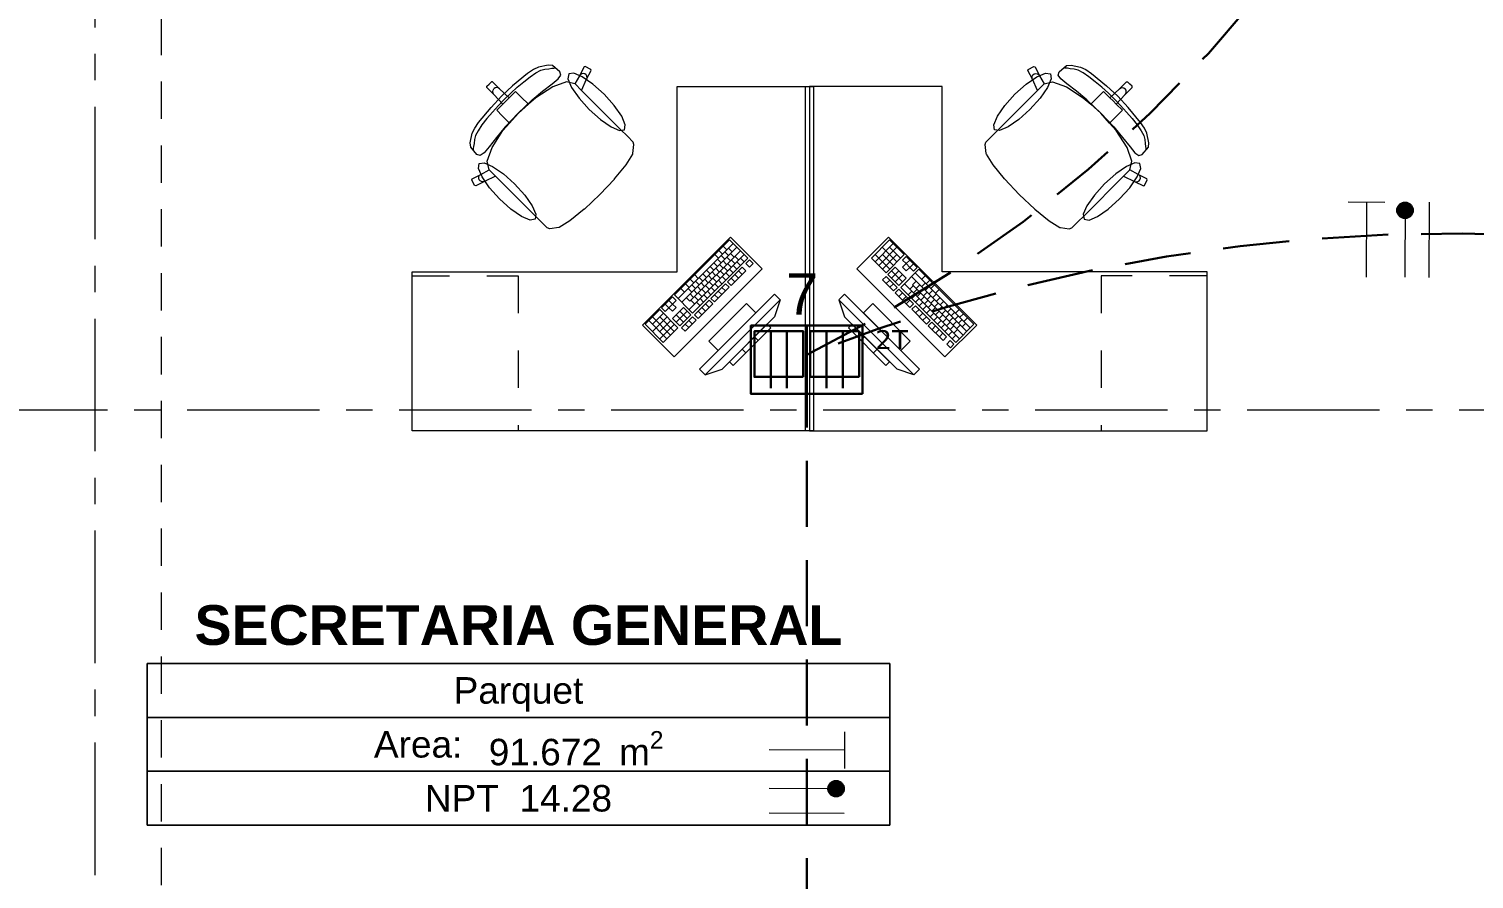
# Model space of a CAD drawing. Header units: inches. Extents: x -19 to 5698, y -728 to 92.
# Drawn here: x 321.57 to 327.02, y 32.63 to 35.84 of the extents above; entities that cross this region are included whole.
import ezdxf

# ---------------------------------------------------------------- set-up
doc = ezdxf.new("R2010")
doc.units = ezdxf.units.IN
doc.header["$MEASUREMENT"] = 0
for name, pattern in [('HIDDEN', [0.375, 0.25, -0.125]), ('Hidden Line', [0.195611, 0.141111, -0.0545]), ('Punto & Raya', [0.65, 0.5, -0.075, 0, -0.075]), ('Rayas', [0.282222, 0.141111, -0.141111]), ('RAYITAS', [0.375, 0.25, -0.125])]:
    doc.linetypes.add(name, pattern=pattern)
doc.layers.get('0').update_dxf_attribs({"color": 61})
for name, color, linetype, lineweight in [('00 conduct tomacorr', 120, 'HIDDEN', 30), ('00 IE LUZ EMERGENCIA', 253, 'Continuous', 0), ('T-TECHO-E', 150, 'Continuous', 20), ('TOMACORRIENTE', 22, 'RAYITAS', 9)]:
    doc.layers.add(name, color=color, linetype=linetype, lineweight=lineweight)
for name, color, linetype in [('02 _ ARQ _ ALB _ Ejes Generales', 251, 'Continuous'), ('02 _ ARQ _ ZON _ Espacio.3D', 7, 'Continuous'), ('08 _ STR _ EXT _ 09 Vigas', 251, 'Continuous'), ('Interior - Mobiliario', 7, 'Continuous'), ('Marcador - Secciones', 7, 'Continuous')]:
    doc.layers.add(name, color=color, linetype=linetype)
doc.styles.add('Annotative', font='arial.ttf')
doc.styles.add('Estilo_Generado_1', font='swisseb.ttf')
doc.styles.add('Estilo_Generado_7', font='swisse.ttf')

# ---------------------------------------------------------------- blocks, each defined once
blk = doc.blocks.new('CAJA POP UP 6 MODULOS')
at = {"layer": '00 conduct tomacorr', "linetype": 'Continuous'}
for p, q in [((-0.095, -0.165), (-0.095, -0.0151)), ((-0.052, -0.165), (-0.052, -0.0151)), ((0.052, -0.165), (0.052, -0.0151)), ((0.095, -0.165), (0.095, -0.0151)), ((0, -0.165), (0, -0.18))]:
    blk.add_line(p, q, dxfattribs=at)
for points in [[(-0.147, 0), (0.147, 0), (0.147, -0.18), (-0.147, -0.18)], [(0, 0), (0.147, 0), (0.147, -0.18), (0, -0.18)]]:
    blk.add_lwpolyline(points, close=True, dxfattribs=at)
for points in [[(-0.138, -0.045), (-0.009, -0.045), (-0.009, -0.165), (-0.138, -0.165), (-0.138, -0.045)], [(0.009, -0.045), (0.138, -0.045), (0.138, -0.165), (0.009, -0.165), (0.009, -0.045)]]:
    blk.add_lwpolyline(points, dxfattribs=at)
at = {"color": 1, "insert": (-0.1807, -0.168), "char_height": 0.05, "attachment_point": 1, "rotation": 180}
blk.add_mtext_dynamic_manual_height_columns('{\\fVerdana|b0|i0|c0|p34;2T}', width=0.000481, gutter_width=0.1561, heights=[0], dxfattribs=at)
blk = doc.blocks.new('a')
at = {"layer": 'TOMACORRIENTE', "ltscale": 0.05}
h = blk.add_hatch(color=4, dxfattribs=at)
edge = h.paths.add_edge_path()
edge.add_arc((0, 0.0752), 0.0211, 0, 360)
at = {"layer": 'TOMACORRIENTE', "color": 4}
for p, q in [((-0.1455, 0.0963), (-0.0515, 0.0963)), ((-0.0985, 0.0963), (-0.0985, -0.0966)), ((0, 0.0963), (0, -0.0963)), ((0.0623, -0.0963), (0.0623, 0.0963))]:
    blk.add_line(p, q, dxfattribs=at)
blk.add_circle((0, 0.0752), 0.0211, dxfattribs=at)
blk = doc.blocks.new('CABLE 3FACE')
at = {"layer": 'T-TECHO-E', "rotation": 59.94170052614085}
blk.add_blockref('a', (0, 0), dxfattribs=at)

msp = doc.modelspace()

# ---------------------------------------------------------------- linework, layer by layer
at = {"layer": '00 conduct tomacorr'}
msp.add_line((324.5053, 31.3392, -0.0007), (324.5053, 34.6137, -0.0008), dxfattribs=at)
for centre, radius, start, end in [((322.2421, 39.2058, -0.0007), 5.1195, 296.2361, 352.9564), ((326.9467, 28.3462, -0.0007), 6.7262, 72.93897, 111.28255)]:
    msp.add_arc(centre, radius, start, end, dxfattribs=at)
at = {"layer": '02 _ ARQ _ ALB _ Ejes Generales', "color": 251, "linetype": 'Punto & Raya', "lineweight": 13, "true_color": 0x636466}
msp.add_line((321.82, 3.05), (321.82, 44.9), dxfattribs=at)
at = {"layer": '02 _ ARQ _ ZON _ Espacio.3D', "color": 251, "linetype": 'Continuous', "lineweight": 13}
for p, q in [((324.819, 33.4487), (322.0158, 33.4487)), ((322.0158, 33.4487), (322.0158, 32.838)), ((322.0158, 33.4487), (324.819, 33.4487)), ((322.0158, 33.2452), (322.0158, 33.4487)), ((324.819, 32.838), (324.819, 33.4487)), ((324.819, 33.4487), (324.819, 33.2452)), ((324.819, 33.2452), (322.0158, 33.2452)), ((322.0158, 33.2452), (324.819, 33.2452)), ((322.0158, 33.0416), (322.0158, 33.2452)), ((324.819, 33.2452), (324.819, 33.0416)), ((324.819, 33.0416), (322.0158, 33.0416)), ((322.0158, 33.0416), (324.819, 33.0416)), ((322.0158, 32.838), (322.0158, 33.0416)), ((324.819, 33.0416), (324.819, 32.838)), ((322.0158, 32.838), (324.819, 32.838)), ((324.819, 32.838), (322.0158, 32.838))]:
    msp.add_line(p, q, dxfattribs=at)
at = {"layer": '08 _ STR _ EXT _ 09 Vigas', "color": 251, "linetype": 'Hidden Line', "lineweight": 13, "true_color": 0x636466}
msp.add_line((322.07, 30.2), (322.07, 39.4), dxfattribs=at)
at = {"layer": 'Interior - Mobiliario', "color": 175, "linetype": 'Continuous', "lineweight": 13}
for p, q in [((323.452, 35.6761), (323.3953, 35.6292)), ((323.4737, 35.691), (323.452, 35.6761)), ((323.4615, 35.6635), (323.4833, 35.6783)), ((323.4929, 35.6999), (323.4737, 35.691)), ((323.4833, 35.6783), (323.5021, 35.6883)), ((323.529, 35.7077), (323.4929, 35.6999)), ((323.5021, 35.6883), (323.5169, 35.6922)), ((323.5169, 35.6922), (323.5323, 35.6933)), ((323.5458, 35.7058), (323.529, 35.7077)), ((323.5323, 35.6933), (323.543, 35.6954)), ((323.543, 35.6954), (323.5511, 35.6962)), ((323.5737, 35.6826), (323.5458, 35.7058)), ((323.5511, 35.6962), (323.5556, 35.697)), ((323.5671, 35.6554), (323.5771, 35.6697)), ((323.5771, 35.6697), (323.5737, 35.6826)), ((323.6481, 35.6675), (323.6307, 35.6365)), ((323.665, 35.7006), (323.6481, 35.6675)), ((323.6517, 35.6721), (323.6481, 35.6675)), ((323.6568, 35.675), (323.6517, 35.6721)), ((323.6627, 35.6758), (323.6568, 35.675)), ((323.6683, 35.6742), (323.6627, 35.6758)), ((323.6691, 35.702), (323.665, 35.7006)), ((323.6729, 35.6706), (323.6683, 35.6742)), ((323.6905, 35.6911), (323.6691, 35.702)), ((323.6757, 35.6655), (323.6729, 35.6706)), ((323.6748, 35.654), (323.6917, 35.6871)), ((323.6917, 35.6871), (323.6905, 35.6911)), ((325.34, 35.6871), (325.3413, 35.6911)), ((325.357, 35.654), (325.34, 35.6871)), ((325.3413, 35.6911), (325.3627, 35.702)), ((325.356, 35.6655), (325.3589, 35.6706)), ((325.3589, 35.6706), (325.3635, 35.6742)), ((325.3627, 35.702), (325.3667, 35.7006)), ((325.3635, 35.6742), (325.3691, 35.6758)), ((325.3667, 35.7006), (325.3837, 35.6675)), ((325.3691, 35.6758), (325.3749, 35.675)), ((325.3749, 35.675), (325.3801, 35.6721)), ((325.3801, 35.6721), (325.3837, 35.6675)), ((325.3837, 35.6675), (325.401, 35.6365)), ((325.4547, 35.6697), (325.4581, 35.6826)), ((325.4647, 35.6554), (325.4547, 35.6697)), ((325.4581, 35.6826), (325.4859, 35.7058)), ((325.4807, 35.6962), (325.4762, 35.697)), ((325.4887, 35.6954), (325.4807, 35.6962)), ((325.4859, 35.7058), (325.5027, 35.7077)), ((325.4995, 35.6933), (325.4887, 35.6954)), ((325.5149, 35.6922), (325.4995, 35.6933)), ((325.5027, 35.7077), (325.5389, 35.6999)), ((325.5296, 35.6883), (325.5149, 35.6922)), ((325.5485, 35.6783), (325.5296, 35.6883)), ((325.5389, 35.6999), (325.5581, 35.691)), ((325.5703, 35.6635), (325.5485, 35.6783)), ((325.5581, 35.691), (325.5798, 35.6761)), ((325.5798, 35.6761), (325.6365, 35.6292)), ((323.2987, 35.6274), (323.3073, 35.6359)), ((323.2987, 35.6231), (323.2987, 35.6274)), ((323.3248, 35.597), (323.2987, 35.6231)), ((323.3158, 35.6444), (323.3073, 35.6359)), ((323.3201, 35.6445), (323.3158, 35.6444)), ((323.3462, 35.6184), (323.3201, 35.6445)), ((323.3205, 35.6076), (323.3216, 35.6134)), ((323.3216, 35.6134), (323.3249, 35.6183)), ((323.3298, 35.6216), (323.3249, 35.6183)), ((323.3356, 35.6227), (323.3298, 35.6216)), ((323.3413, 35.6216), (323.3356, 35.6227)), ((323.3462, 35.6184), (323.3413, 35.6216)), ((323.3827, 35.5844), (323.3462, 35.6184)), ((323.3953, 35.6292), (323.3531, 35.5901)), ((323.3883, 35.6012), (323.4129, 35.6237)), ((323.4129, 35.6237), (323.4377, 35.6449)), ((323.4377, 35.6449), (323.4615, 35.6635)), ((323.5468, 35.6256), (323.483, 35.5843)), ((323.5086, 35.6088), (323.5448, 35.6368)), ((323.5448, 35.6368), (323.5671, 35.6554)), ((323.5988, 35.644), (323.5468, 35.6256)), ((323.6307, 35.6365), (323.5988, 35.644)), ((323.631, 35.6365), (323.6307, 35.6365)), ((323.631, 35.6365), (323.6552, 35.6122)), ((323.6552, 35.6122), (323.6748, 35.654)), ((323.803, 35.4644), (323.6552, 35.6122)), ((323.6748, 35.654), (323.6764, 35.6597)), ((323.6764, 35.6597), (323.6757, 35.6655)), ((325.2287, 35.4644), (325.3766, 35.6122)), ((325.3554, 35.6597), (325.356, 35.6655)), ((325.357, 35.654), (325.3554, 35.6597)), ((325.3766, 35.6122), (325.357, 35.654)), ((325.4008, 35.6365), (325.3766, 35.6122)), ((325.4008, 35.6365), (325.401, 35.6365)), ((325.401, 35.6365), (325.433, 35.644)), ((325.433, 35.644), (325.4849, 35.6256)), ((325.487, 35.6368), (325.4647, 35.6554)), ((325.4849, 35.6256), (325.5488, 35.5843)), ((325.5231, 35.6088), (325.487, 35.6368)), ((325.5941, 35.6449), (325.5703, 35.6635)), ((325.6188, 35.6237), (325.5941, 35.6449)), ((325.6435, 35.6012), (325.6188, 35.6237)), ((325.6365, 35.6292), (325.6787, 35.5901)), ((325.6491, 35.5844), (325.6856, 35.6184)), ((325.6856, 35.6184), (325.7117, 35.6445)), ((325.6856, 35.6184), (325.6905, 35.6216)), ((325.6905, 35.6216), (325.6962, 35.6227)), ((325.6962, 35.6227), (325.702, 35.6216)), ((325.702, 35.6216), (325.7069, 35.6183)), ((325.7069, 35.597), (325.733, 35.6231)), ((325.7101, 35.6134), (325.7069, 35.6183)), ((325.7113, 35.6076), (325.7101, 35.6134)), ((325.7117, 35.6445), (325.7159, 35.6444)), ((325.7159, 35.6444), (325.7245, 35.6359)), ((325.733, 35.6274), (325.7245, 35.6359)), ((325.733, 35.6231), (325.733, 35.6274)), ((323.314, 35.5479), (323.3531, 35.5901)), ((323.3216, 35.6019), (323.3205, 35.6076)), ((323.3248, 35.597), (323.3216, 35.6019)), ((323.3588, 35.5605), (323.3248, 35.597)), ((323.3352, 35.5369), (323.3588, 35.5605)), ((323.3648, 35.5784), (323.342, 35.5549)), ((323.3588, 35.5605), (323.3707, 35.5724)), ((323.3648, 35.5784), (323.3883, 35.6012)), ((323.3827, 35.5844), (323.3707, 35.5724)), ((323.4063, 35.608), (323.3827, 35.5844)), ((323.4275, 35.5869), (323.4063, 35.608)), ((323.4165, 35.5266), (323.4693, 35.5761)), ((323.4549, 35.5595), (323.417, 35.5262)), ((323.4549, 35.5595), (323.4275, 35.5869)), ((323.483, 35.5843), (323.4549, 35.5595)), ((323.4693, 35.5761), (323.5086, 35.6088)), ((325.5625, 35.5761), (325.5231, 35.6088)), ((325.5488, 35.5843), (325.5769, 35.5595)), ((325.6152, 35.5266), (325.5625, 35.5761)), ((325.5769, 35.5595), (325.6043, 35.5869)), ((325.5769, 35.5595), (325.6148, 35.5262)), ((325.6043, 35.5869), (325.6254, 35.608)), ((325.6254, 35.608), (325.6491, 35.5844)), ((325.6669, 35.5784), (325.6435, 35.6012)), ((325.6491, 35.5844), (325.661, 35.5724)), ((325.673, 35.5605), (325.661, 35.5724)), ((325.6669, 35.5784), (325.6898, 35.5549)), ((325.673, 35.5605), (325.7069, 35.597)), ((325.6966, 35.5369), (325.673, 35.5605)), ((325.7178, 35.5479), (325.6787, 35.5901)), ((325.7069, 35.597), (325.7102, 35.6019)), ((325.7102, 35.6019), (325.7113, 35.6076)), ((323.2671, 35.4912), (323.314, 35.5479)), ((323.2983, 35.5055), (323.2797, 35.4817)), ((323.3195, 35.5303), (323.2983, 35.5055)), ((323.342, 35.5549), (323.3195, 35.5303)), ((323.3563, 35.5157), (323.3352, 35.5369)), ((323.3837, 35.4883), (323.3563, 35.5157)), ((323.4165, 35.5266), (323.3671, 35.4739)), ((323.3837, 35.4883), (323.417, 35.5262)), ((325.6481, 35.4883), (325.6148, 35.5262)), ((325.6152, 35.5266), (325.6647, 35.4739)), ((325.6481, 35.4883), (325.6754, 35.5157)), ((325.6754, 35.5157), (325.6966, 35.5369)), ((325.6898, 35.5549), (325.7123, 35.5303)), ((325.7123, 35.5303), (325.7335, 35.5055)), ((325.7646, 35.4912), (325.7178, 35.5479)), ((325.7335, 35.5055), (325.7521, 35.4817)), ((323.2355, 35.4141), (323.2433, 35.4503)), ((323.2433, 35.4503), (323.2522, 35.4695)), ((323.2522, 35.4695), (323.2671, 35.4912)), ((323.2649, 35.4599), (323.2549, 35.4411)), ((323.2797, 35.4817), (323.2649, 35.4599)), ((323.3176, 35.3964), (323.3589, 35.4602)), ((323.3671, 35.4739), (323.3343, 35.4346)), ((323.3589, 35.4602), (323.3837, 35.4883)), ((323.8286, 35.4389), (323.803, 35.4644)), ((325.2032, 35.4389), (325.2287, 35.4644)), ((325.6729, 35.4602), (325.6481, 35.4883)), ((325.6647, 35.4739), (325.6974, 35.4346)), ((325.7142, 35.3964), (325.6729, 35.4602)), ((325.7521, 35.4817), (325.7669, 35.4599)), ((325.7795, 35.4695), (325.7646, 35.4912)), ((325.7669, 35.4599), (325.7769, 35.4411)), ((325.7885, 35.4503), (325.7795, 35.4695)), ((325.7963, 35.4141), (325.7885, 35.4503)), ((323.2374, 35.3974), (323.2355, 35.4141)), ((323.2606, 35.3695), (323.2374, 35.3974)), ((323.2478, 35.4001), (323.247, 35.3921)), ((323.2498, 35.4109), (323.2478, 35.4001)), ((323.251, 35.4263), (323.2498, 35.4109)), ((323.2549, 35.4411), (323.251, 35.4263)), ((323.3064, 35.3984), (323.2878, 35.3761)), ((323.2992, 35.3444), (323.3176, 35.3964)), ((323.3343, 35.4346), (323.3064, 35.3984)), ((323.8505, 35.4169), (323.8286, 35.4389)), ((323.8494, 35.3737), (323.8534, 35.4076)), ((323.8534, 35.4076), (323.8505, 35.4169)), ((325.1784, 35.4076), (325.1813, 35.4169)), ((325.1824, 35.3737), (325.1784, 35.4076)), ((325.1813, 35.4169), (325.2032, 35.4389)), ((325.6974, 35.4346), (325.7253, 35.3984)), ((325.7325, 35.3444), (325.7142, 35.3964)), ((325.7253, 35.3984), (325.7439, 35.3761)), ((325.7712, 35.3695), (325.7944, 35.3974)), ((325.7769, 35.4411), (325.7808, 35.4263)), ((325.7808, 35.4263), (325.7819, 35.4109)), ((325.7819, 35.4109), (325.784, 35.4001)), ((325.784, 35.4001), (325.7847, 35.3921)), ((325.7944, 35.3974), (325.7963, 35.4141)), ((323.247, 35.3921), (323.2462, 35.3876)), ((323.2735, 35.3661), (323.2606, 35.3695)), ((323.2878, 35.3761), (323.2735, 35.3661)), ((323.3067, 35.3125), (323.2992, 35.3444)), ((323.8236, 35.3315), (323.8485, 35.3716)), ((323.8485, 35.3716), (323.8494, 35.3737)), ((325.1833, 35.3716), (325.1824, 35.3737)), ((325.2082, 35.3315), (325.1833, 35.3716)), ((325.7251, 35.3125), (325.7325, 35.3444)), ((325.7439, 35.3761), (325.7583, 35.3661)), ((325.7583, 35.3661), (325.7712, 35.3695)), ((325.7847, 35.3921), (325.7855, 35.3876)), ((323.2426, 35.2782), (323.2757, 35.2951)), ((323.2674, 35.2805), (323.2682, 35.2864)), ((323.2682, 35.2864), (323.271, 35.2915)), ((323.271, 35.2915), (323.2757, 35.2951)), ((323.2757, 35.2951), (323.3067, 35.3125)), ((323.3309, 35.288), (323.2892, 35.2684)), ((323.3067, 35.3122), (323.3067, 35.3125)), ((323.3067, 35.3122), (323.3309, 35.288)), ((323.4788, 35.1401), (323.3309, 35.288)), ((323.78, 35.2779), (323.8236, 35.3315)), ((325.2518, 35.2779), (325.2082, 35.3315)), ((325.553, 35.1401), (325.7008, 35.288)), ((325.725, 35.3122), (325.7008, 35.288)), ((325.7008, 35.288), (325.7426, 35.2684)), ((325.725, 35.3122), (325.7251, 35.3125)), ((325.7561, 35.2951), (325.7251, 35.3125)), ((325.7607, 35.2915), (325.7561, 35.2951)), ((325.7892, 35.2782), (325.7561, 35.2951)), ((325.7636, 35.2864), (325.7607, 35.2915)), ((325.7643, 35.2805), (325.7636, 35.2864)), ((323.2412, 35.2741), (323.2426, 35.2782)), ((323.252, 35.2527), (323.2412, 35.2741)), ((323.2561, 35.2514), (323.252, 35.2527)), ((323.2892, 35.2684), (323.2561, 35.2514)), ((323.269, 35.2749), (323.2674, 35.2805)), ((323.2726, 35.2703), (323.269, 35.2749)), ((323.2777, 35.2675), (323.2726, 35.2703)), ((323.2835, 35.2668), (323.2777, 35.2675)), ((323.2892, 35.2684), (323.2835, 35.2668)), ((323.7245, 35.2187), (323.7793, 35.2771)), ((323.7793, 35.2771), (323.78, 35.2779)), ((325.2524, 35.2771), (325.2518, 35.2779)), ((325.3073, 35.2187), (325.2524, 35.2771)), ((325.7426, 35.2684), (325.7482, 35.2668)), ((325.7426, 35.2684), (325.7757, 35.2514)), ((325.7482, 35.2668), (325.7541, 35.2675)), ((325.7541, 35.2675), (325.7592, 35.2703)), ((325.7592, 35.2703), (325.7628, 35.2749)), ((325.7628, 35.2749), (325.7643, 35.2805)), ((325.7757, 35.2514), (325.7797, 35.2527)), ((325.7797, 35.2527), (325.7905, 35.2741)), ((325.7905, 35.2741), (325.7892, 35.2782)), ((323.7245, 35.2187), (323.6661, 35.1639)), ((325.3073, 35.2187), (325.3656, 35.1639)), ((323.5043, 35.1146), (323.4788, 35.1401)), ((323.6653, 35.1632), (323.6116, 35.1196)), ((323.6661, 35.1639), (323.6653, 35.1632)), ((325.3656, 35.1639), (325.3665, 35.1632)), ((325.3665, 35.1632), (325.4201, 35.1196)), ((325.5275, 35.1146), (325.553, 35.1401)), ((323.5263, 35.0927), (323.5043, 35.1146)), ((323.5356, 35.0898), (323.5263, 35.0927)), ((323.5695, 35.0938), (323.5356, 35.0898)), ((323.5716, 35.0947), (323.5695, 35.0938)), ((323.6116, 35.1196), (323.5716, 35.0947)), ((325.4201, 35.1196), (325.4602, 35.0947)), ((325.4602, 35.0947), (325.4623, 35.0938)), ((325.4623, 35.0938), (325.4962, 35.0898)), ((325.4962, 35.0898), (325.5055, 35.0927)), ((325.5055, 35.0927), (325.5275, 35.1146)), ((324.2139, 35.0478), (324.0062, 34.8401)), ((324.2276, 35.0341), (324.0199, 34.8263)), ((324.2413, 35.0203), (324.0336, 34.8126)), ((324.1897, 35.0235), (324.2034, 35.0098)), ((324.2103, 35.0167), (324.224, 35.003)), ((324.2825, 34.9792), (324.2139, 35.0478)), ((324.8179, 35.0478), (324.7493, 34.9792)), ((324.8317, 35.0339), (324.7631, 34.9654)), ((324.8455, 35.0201), (324.777, 34.9515)), ((324.8458, 34.965), (324.7904, 35.0203)), ((324.8732, 34.9924), (324.8179, 35.0478)), ((324.8595, 34.9787), (324.818, 35.0202)), ((324.2688, 34.9929), (324.0611, 34.7852)), ((324.2551, 35.0066), (324.0647, 34.8162)), ((324.0748, 34.7715), (324.2825, 34.9792)), ((324.1549, 34.9614), (324.1686, 34.9476)), ((324.1585, 34.9924), (324.1722, 34.9787)), ((324.1688, 34.9752), (324.1825, 34.9615)), ((324.1741, 35.008), (324.1878, 34.9942)), ((324.1826, 34.989), (324.1963, 34.9753)), ((324.1894, 34.9684), (324.2031, 34.9547)), ((324.1965, 35.0029), (324.2102, 34.9892)), ((324.2033, 34.9823), (324.217, 34.9685)), ((324.2066, 34.9582), (324.2203, 34.9444)), ((324.2171, 34.9961), (324.2308, 34.9824)), ((324.2204, 34.972), (324.2341, 34.9583)), ((324.2343, 34.9859), (324.248, 34.9721)), ((324.2411, 34.9652), (324.2548, 34.9515)), ((324.2549, 34.9791), (324.2686, 34.9654)), ((324.2893, 34.9723), (324.2755, 34.9585)), ((324.2755, 34.9585), (324.2892, 34.9448)), ((324.2892, 34.9448), (324.3031, 34.9586)), ((324.3031, 34.9586), (324.2893, 34.9723)), ((324.7493, 34.9792), (324.8047, 34.9238)), ((324.8184, 34.9375), (324.763, 34.9929)), ((324.8321, 34.9512), (324.7906, 34.9928)), ((324.8457, 34.9925), (324.7908, 34.9377)), ((324.8047, 34.9238), (324.8732, 34.9924)), ((324.8802, 34.9855), (324.8665, 34.9717)), ((324.8665, 34.9717), (324.8803, 34.9579)), ((324.8803, 34.9579), (324.8666, 34.9442)), ((324.9217, 34.9439), (324.8802, 34.9855)), ((324.894, 34.9716), (324.8803, 34.9579)), ((324.8941, 34.944), (324.8803, 34.9579)), ((324.9079, 34.9578), (324.8941, 34.944)), ((324.0824, 34.9162), (324.0961, 34.9025)), ((324.0995, 34.906), (324.1133, 34.8923)), ((324.1134, 34.9198), (324.1271, 34.9061)), ((324.1272, 34.9337), (324.1409, 34.9199)), ((324.134, 34.913), (324.1477, 34.8993)), ((324.1411, 34.9475), (324.1548, 34.9338)), ((324.1479, 34.9269), (324.1616, 34.9132)), ((324.1617, 34.9407), (324.1754, 34.927)), ((324.165, 34.9166), (324.1788, 34.9029)), ((324.1756, 34.9546), (324.1893, 34.9409)), ((324.1789, 34.9305), (324.1926, 34.9168)), ((324.1857, 34.9098), (324.1994, 34.8961)), ((324.1927, 34.9443), (324.2065, 34.9306)), ((324.1995, 34.9237), (324.2132, 34.91)), ((324.2616, 34.9446), (324.2063, 34.8893)), ((324.2134, 34.9375), (324.2271, 34.9238)), ((324.22, 34.8755), (324.2754, 34.9309)), ((324.2201, 34.9031), (324.2338, 34.8894)), ((324.2272, 34.9514), (324.2409, 34.9377)), ((324.2339, 34.917), (324.2477, 34.9032)), ((324.2478, 34.9308), (324.2615, 34.9171)), ((324.2754, 34.9309), (324.2616, 34.9446)), ((324.8047, 34.91), (324.791, 34.8963)), ((324.8463, 34.8685), (324.8047, 34.91)), ((324.839, 34.9443), (324.8116, 34.9169)), ((324.8116, 34.9169), (324.8531, 34.8753)), ((324.8669, 34.8891), (324.8253, 34.9306)), ((324.8529, 34.9305), (324.8254, 34.903)), ((324.8806, 34.9028), (324.839, 34.9443)), ((324.8667, 34.9166), (324.8393, 34.8892)), ((324.9286, 34.937), (324.8601, 34.8684)), ((324.8666, 34.9442), (324.8804, 34.9303)), ((324.8804, 34.9303), (324.8941, 34.944)), ((324.8941, 34.944), (324.908, 34.9302)), ((325.1089, 34.7018), (324.9012, 34.9096)), ((324.908, 34.9302), (324.9217, 34.9439)), ((325.1226, 34.7156), (324.9149, 34.9233)), ((325.1363, 34.7293), (324.9286, 34.937)), ((324.9529, 34.9128), (324.9392, 34.899)), ((324.0304, 34.8643), (324.0441, 34.8506)), ((324.0477, 34.8816), (324.0615, 34.8679)), ((324.058, 34.8644), (324.0717, 34.8507)), ((324.0651, 34.8989), (324.0788, 34.8852)), ((324.0718, 34.8783), (324.0856, 34.8646)), ((324.0786, 34.8576), (324.0923, 34.8439)), ((324.0857, 34.8921), (324.0994, 34.8784)), ((324.0925, 34.8715), (324.1062, 34.8578)), ((324.1063, 34.8853), (324.12, 34.8716)), ((324.1097, 34.8612), (324.1234, 34.8475)), ((324.1202, 34.8992), (324.1339, 34.8855)), ((324.1235, 34.8751), (324.1372, 34.8614)), ((324.1303, 34.8544), (324.144, 34.8407)), ((324.1374, 34.8889), (324.1511, 34.8752)), ((324.1993, 34.8823), (324.1439, 34.8269)), ((324.1441, 34.8683), (324.1579, 34.8546)), ((324.1512, 34.9028), (324.1649, 34.8891)), ((324.1577, 34.8132), (324.213, 34.8686)), ((324.158, 34.8821), (324.1717, 34.8684)), ((324.1716, 34.8546), (324.1853, 34.8409)), ((324.1718, 34.896), (324.1855, 34.8823)), ((324.1855, 34.8685), (324.1992, 34.8548)), ((324.213, 34.8686), (324.1993, 34.8823)), ((324.2063, 34.8893), (324.22, 34.8755)), ((324.791, 34.8963), (324.8326, 34.8548)), ((324.8186, 34.8962), (324.8049, 34.8825)), ((324.8324, 34.8823), (324.8187, 34.8686)), ((324.8326, 34.8548), (324.8463, 34.8685)), ((324.8532, 34.8616), (324.8395, 34.8478)), ((324.8531, 34.8753), (324.8806, 34.9028)), ((324.9086, 34.8062), (324.8532, 34.8616)), ((324.8601, 34.8684), (325.0678, 34.6607)), ((325.0815, 34.6744), (324.8738, 34.8821)), ((324.9015, 34.8544), (324.8878, 34.8407)), ((324.9083, 34.8751), (324.8946, 34.8614)), ((324.9185, 34.8923), (324.9048, 34.8785)), ((325.0952, 34.6881), (324.9048, 34.8785)), ((324.9221, 34.8612), (324.9084, 34.8475)), ((324.9324, 34.8784), (324.9186, 34.8647)), ((324.9462, 34.8646), (324.9325, 34.8508)), ((324.953, 34.8852), (324.9393, 34.8715)), ((324.9601, 34.8507), (324.9463, 34.837)), ((324.9668, 34.8713), (324.9531, 34.8576)), ((324.9702, 34.8954), (324.9565, 34.8817)), ((324.9807, 34.8575), (324.967, 34.8438)), ((324.9875, 34.8781), (324.9738, 34.8644)), ((325.0048, 34.8608), (324.9911, 34.8471)), ((323.9993, 34.8331), (323.9577, 34.7916)), ((323.9716, 34.8054), (323.9853, 34.7917)), ((323.9991, 34.8056), (323.9853, 34.7917)), ((323.9854, 34.8193), (323.9991, 34.8056)), ((323.9991, 34.8056), (324.013, 34.8194)), ((324.0129, 34.7919), (323.9991, 34.8056)), ((324.013, 34.8194), (323.9993, 34.8331)), ((324.0062, 34.8401), (324.0748, 34.7715)), ((324.0509, 34.8299), (324.0647, 34.8162)), ((324.0648, 34.8438), (324.0785, 34.8301)), ((324.0681, 34.8197), (324.0818, 34.806)), ((324.137, 34.82), (324.0816, 34.7646)), ((324.082, 34.8335), (324.0957, 34.8198)), ((324.0888, 34.8129), (324.1025, 34.7992)), ((324.0953, 34.7509), (324.1507, 34.8063)), ((324.0958, 34.8474), (324.1095, 34.8337)), ((324.3836, 34.8425), (324.1007, 34.5596)), ((324.1026, 34.8267), (324.1163, 34.813)), ((324.1164, 34.8406), (324.1302, 34.8269)), ((324.1219, 34.5384), (324.4048, 34.8212)), ((324.1232, 34.8062), (324.1369, 34.7925)), ((324.2775, 34.8071), (324.1361, 34.6657)), ((324.1507, 34.8063), (324.137, 34.82)), ((324.1439, 34.8269), (324.1577, 34.8132)), ((324.1578, 34.8408), (324.1715, 34.8271)), ((324.3129, 34.7717), (324.2775, 34.8071)), ((324.4048, 34.8212), (324.3836, 34.8425)), ((324.4048, 34.8212), (324.3836, 34.7576)), ((324.6482, 34.8425), (324.627, 34.8212)), ((324.627, 34.8212), (324.9098, 34.5384)), ((324.627, 34.8212), (324.6482, 34.7576)), ((324.931, 34.5596), (324.6482, 34.8425)), ((324.7543, 34.8071), (324.7189, 34.7717)), ((324.8957, 34.6657), (324.7543, 34.8071)), ((324.8395, 34.8478), (324.8949, 34.7925)), ((324.8671, 34.8477), (324.8533, 34.834)), ((324.8809, 34.8339), (324.8672, 34.8202)), ((324.8948, 34.82), (324.881, 34.8063)), ((324.8949, 34.7925), (324.9086, 34.8062)), ((324.9153, 34.8406), (324.9016, 34.8269)), ((324.9155, 34.7992), (324.9018, 34.7855)), ((324.9292, 34.8267), (324.9155, 34.813)), ((324.9709, 34.7439), (324.9155, 34.7992)), ((324.936, 34.8474), (324.9222, 34.8337)), ((324.943, 34.8129), (324.9293, 34.7992)), ((324.9498, 34.8335), (324.9361, 34.8198)), ((324.9569, 34.799), (324.9432, 34.7853)), ((324.9637, 34.8197), (324.9499, 34.806)), ((324.9739, 34.8369), (324.9602, 34.8231)), ((324.9775, 34.8058), (324.9638, 34.7921)), ((324.9878, 34.823), (324.974, 34.8093)), ((324.9945, 34.8437), (324.9808, 34.8299)), ((325.0016, 34.8092), (324.9879, 34.7955)), ((325.0084, 34.8298), (324.9947, 34.8161)), ((325.0154, 34.7953), (325.0017, 34.7816)), ((325.0222, 34.816), (325.0085, 34.8022)), ((325.0361, 34.8021), (325.0224, 34.7884)), ((323.9508, 34.7847), (323.8954, 34.7293)), ((323.9093, 34.7431), (323.9778, 34.6746)), ((323.9782, 34.7572), (323.9228, 34.7018)), ((323.9645, 34.771), (323.923, 34.7294)), ((323.9231, 34.757), (323.9917, 34.6884)), ((323.992, 34.7435), (323.9504, 34.702)), ((323.9507, 34.7571), (324.0055, 34.7022)), ((324.0194, 34.7161), (323.9508, 34.7847)), ((323.9577, 34.7916), (323.9714, 34.7779)), ((323.9714, 34.7779), (323.9853, 34.7917)), ((323.9853, 34.7917), (323.999, 34.778)), ((324.0404, 34.792), (323.9989, 34.7504)), ((323.9989, 34.7504), (324.0263, 34.723)), ((323.999, 34.778), (324.0129, 34.7919)), ((324.0541, 34.7783), (324.0126, 34.7367)), ((324.0127, 34.7643), (324.0402, 34.7369)), ((324.0263, 34.723), (324.0678, 34.7646)), ((324.0266, 34.7781), (324.054, 34.7507)), ((324.0747, 34.7577), (324.0332, 34.7162)), ((324.0678, 34.7646), (324.0404, 34.792)), ((324.0469, 34.7025), (324.0884, 34.744)), ((324.0609, 34.7439), (324.0746, 34.7301)), ((324.0884, 34.744), (324.0747, 34.7577)), ((324.0816, 34.7646), (324.0953, 34.7509)), ((324.0955, 34.7785), (324.1092, 34.7648)), ((324.1093, 34.7923), (324.123, 34.7786)), ((324.1714, 34.6303), (324.3129, 34.7717)), ((324.3836, 34.7576), (324.1856, 34.5596)), ((324.8462, 34.5596), (324.6482, 34.7576)), ((324.7189, 34.7717), (324.8603, 34.6303)), ((324.9018, 34.7855), (324.9572, 34.7301)), ((324.9294, 34.7854), (324.9157, 34.7717)), ((324.9432, 34.7716), (324.9295, 34.7578)), ((324.9571, 34.7577), (324.9434, 34.744)), ((324.9707, 34.7852), (324.957, 34.7715)), ((324.9572, 34.7301), (324.9709, 34.7439)), ((324.9846, 34.7714), (324.9708, 34.7576)), ((324.9913, 34.792), (324.9776, 34.7783)), ((324.9984, 34.7575), (324.9847, 34.7438)), ((325.0052, 34.7781), (324.9915, 34.7644)), ((325.0123, 34.7437), (324.9985, 34.7299)), ((325.019, 34.7643), (325.0053, 34.7506)), ((325.0293, 34.7815), (325.0156, 34.7678)), ((325.0329, 34.7504), (325.0192, 34.7367)), ((325.0431, 34.7676), (325.0294, 34.7539)), ((325.0499, 34.7883), (325.0362, 34.7745)), ((325.057, 34.7538), (325.0433, 34.7401)), ((325.0638, 34.7744), (325.0501, 34.7607)), ((325.0708, 34.7399), (325.0571, 34.7262)), ((325.0776, 34.7606), (325.0639, 34.7469)), ((325.081, 34.7847), (325.0672, 34.771)), ((325.0915, 34.7467), (325.0778, 34.733)), ((325.0965, 34.7691), (325.0828, 34.7554)), ((325.1121, 34.7535), (325.0984, 34.7398)), ((323.8954, 34.7293), (323.964, 34.6607)), ((324.0057, 34.7298), (323.9503, 34.6744)), ((323.964, 34.6607), (324.0194, 34.7161)), ((324.0332, 34.7162), (324.0469, 34.7025)), ((324.047, 34.73), (324.0607, 34.7163)), ((324.3553, 34.7293), (324.2139, 34.5879)), ((324.228, 34.5738), (324.3694, 34.7152)), ((324.3694, 34.7152), (324.3553, 34.7293)), ((324.6765, 34.7293), (324.6623, 34.7152)), ((324.6623, 34.7152), (324.8038, 34.5738)), ((324.8179, 34.5879), (324.6765, 34.7293)), ((324.9778, 34.7369), (324.9641, 34.7232)), ((324.9641, 34.7232), (325.0195, 34.6678)), ((325.0332, 34.6815), (324.9778, 34.7369)), ((324.9917, 34.7231), (324.978, 34.7094)), ((325.0055, 34.7092), (324.9918, 34.6955)), ((325.0194, 34.6954), (325.0057, 34.6817)), ((325.0261, 34.7298), (325.0124, 34.7161)), ((325.0399, 34.716), (325.0262, 34.7022)), ((325.0467, 34.7366), (325.033, 34.7229)), ((325.0538, 34.7021), (325.0401, 34.6884)), ((325.0606, 34.7228), (325.0469, 34.709)), ((325.0676, 34.6883), (325.0539, 34.6746)), ((325.0744, 34.7089), (325.0607, 34.6952)), ((325.0678, 34.6607), (325.1363, 34.7293)), ((325.0847, 34.7261), (325.071, 34.7124)), ((325.1053, 34.7329), (325.0916, 34.7192)), ((324.1361, 34.6657), (324.1714, 34.6303)), ((324.261, 34.635), (324.2752, 34.6209)), ((324.3082, 34.6822), (324.3223, 34.668)), ((324.7236, 34.6822), (324.7095, 34.668)), ((324.7708, 34.635), (324.7566, 34.6209)), ((324.8603, 34.6303), (324.8957, 34.6657)), ((325.0195, 34.6678), (325.0332, 34.6815)), ((325.0471, 34.6677), (325.0334, 34.654)), ((325.0334, 34.654), (325.0472, 34.6401)), ((325.0609, 34.6539), (325.0471, 34.6677)), ((325.0472, 34.6401), (325.0609, 34.6539)), ((324.2139, 34.5879), (324.228, 34.5738)), ((324.8038, 34.5738), (324.8179, 34.5879)), ((324.1007, 34.5596), (324.1219, 34.5384)), ((324.1219, 34.5384), (324.1856, 34.5596)), ((324.9098, 34.5384), (324.8462, 34.5596)), ((324.9098, 34.5384), (324.931, 34.5596))]:
    msp.add_line(p, q, dxfattribs=at)
at = {"layer": 'Interior - Mobiliario', "color": 175, "linetype": 'Rayas', "lineweight": 13}
for p, q in [((323.0159, 34.9123), (323.4159, 34.9123)), ((323.4159, 34.9123), (323.4159, 34.3273)), ((326.0159, 34.9123), (325.6159, 34.9123)), ((325.6159, 34.9123), (325.6159, 34.3273))]:
    msp.add_line(p, q, dxfattribs=at)
at = {"layer": 'Interior - Mobiliario', "color": 175, "linetype": 'Continuous', "lineweight": 13, "flags": 128}
for points in [[(323.741, 35.5972), (323.6985, 35.6353), (323.6581, 35.6633), (323.6261, 35.6769), (323.6071, 35.6741), (323.6043, 35.6551), (323.6179, 35.6231), (323.6459, 35.5827), (323.684, 35.5402), (323.7265, 35.5021), (323.7669, 35.4741), (323.799, 35.4605), (323.8179, 35.4633), (323.8207, 35.4822), (323.8071, 35.5143), (323.7791, 35.5547)], [(325.2908, 35.5972), (325.3333, 35.6353), (325.3736, 35.6633), (325.4057, 35.6769), (325.4246, 35.6741), (325.4275, 35.6551), (325.4139, 35.6231), (325.3859, 35.5827), (325.3477, 35.5402), (325.3052, 35.5021), (325.2649, 35.4741), (325.2328, 35.4605), (325.2139, 35.4633), (325.211, 35.4822), (325.2246, 35.5143), (325.2526, 35.5547)], [(324.5159, 34.3273), (323.0159, 34.3273), (323.0159, 34.9273), (324.0159, 34.9273), (324.0159, 35.6273), (324.5159, 35.6273)], [(324.5009, 35.6273), (324.5309, 35.6273), (324.5309, 34.3273), (324.5009, 34.3273)], [(324.5159, 34.3273), (326.0159, 34.3273), (326.0159, 34.9273), (325.0159, 34.9273), (325.0159, 35.6273), (324.5159, 35.6273)], [(323.346, 35.2022), (323.3079, 35.2447), (323.2799, 35.2851), (323.2663, 35.3171), (323.2691, 35.336), (323.288, 35.3389), (323.3201, 35.3253), (323.3605, 35.2973), (323.403, 35.2591), (323.4411, 35.2167), (323.4691, 35.1763), (323.4827, 35.1442), (323.4799, 35.1253), (323.461, 35.1224), (323.4289, 35.1361), (323.3885, 35.1641)], [(325.6857, 35.2022), (325.7239, 35.2447), (325.7519, 35.2851), (325.7655, 35.3171), (325.7626, 35.336), (325.7437, 35.3389), (325.7116, 35.3253), (325.6713, 35.2973), (325.6288, 35.2591), (325.5906, 35.2167), (325.5626, 35.1763), (325.549, 35.1442), (325.5519, 35.1253), (325.5708, 35.1224), (325.6029, 35.1361), (325.6432, 35.1641)], [(324.3376, 34.9379), (324.2174, 35.0581), (323.8851, 34.7258), (324.0053, 34.6056)], [(325.0265, 34.6056), (325.1467, 34.7258), (324.8144, 35.0581), (324.6941, 34.9379)]]:
    msp.add_lwpolyline(points, close=True, dxfattribs=at)
at = {"layer": 'Marcador - Secciones', "color": 251, "linetype": 'Punto & Raya', "lineweight": 13, "true_color": 0x636466}
msp.add_line((282.1667, 34.4067), (333.4403, 34.4067), dxfattribs=at)

# ---------------------------------------------------------------- block references
at = {"layer": '00 conduct tomacorr'}
for name, p, xscale, yscale, zscale, rotation in [('CABLE 3FACE', (326.7625, 35.0485, -0.0007), 1.47256122672843, 1.47256122672843, 1.47256122672843, 299.7894777823319), ('CAJA POP UP 6 MODULOS', (324.5053, 34.4662, -0.0008), 1.432830642179531, 1.432830642179531, 1.432830642179531, 180), ('CABLE 3FACE', (324.5053, 32.9764, -0.0007), 1.47256122672843, 1.47256122672843, 1.47256122672843, 209.7894777823319)]:
    msp.add_blockref(name, p, dxfattribs=dict(at, xscale=xscale, yscale=yscale, zscale=zscale, rotation=rotation))

# ---------------------------------------------------------------- texts
at = {"layer": '00 IE LUZ EMERGENCIA', "style": 'Annotative'}
msp.add_attdef('7', (324.4274, 34.7654, -0.0008), '', height=0.1562, dxfattribs=at)
at = {"layer": '02 _ ARQ _ ZON _ Espacio.3D', "color": 251, "lineweight": 25, "attachment_point": 2}
for s, insert, char_height, style in [('\\A1;{\\pqc;\\pt0;\\fSwis721 Ex BT|b1|i0|c0|p34;SECRETARIA GENERAL}', (323.4174, 33.6687), 0.15, 'Estilo_Generado_1'), ('\\A1;{\\pqc;\\pt0;\\fSwis721 Ex BT|b0|i0|c238|p34;Parquet}', (323.4174, 33.397), 0.1, 'Estilo_Generado_7'), ('\\A1;{\\pqc;\\pt0;\\fSwis721 Ex BT|b0|i0|c238|p34;Area: }', (323.0389, 33.1934), 0.1, 'Estilo_Generado_7'), ('\\A1;{\\pqc;\\pt0,0.3;\\fSwis721 Ex BT|b0|i0|c238|p34;91.672\\fSwis721 Ex BT|b0|i0|c238|p34;\\A1{\\H.66x;\\S^  ;}\\fSwis721 Ex BT|b0|i0|c238|p34; m\\fSwis721 Ex BT|b0|i0|c238|p34;\\A1{\\H.66x;\\S2^  ;}}', (323.635, 33.1934), 0.1, 'Estilo_Generado_7'), ('\\A1;{\\pqc;\\pt0;\\fSwis721 Ex BT|b0|i0|c238|p34;NPT  14.28}', (323.4174, 32.9898), 0.1, 'Estilo_Generado_7')]:
    msp.add_mtext(s, dxfattribs=dict(at, insert=insert, char_height=char_height, style=style))

doc.saveas('drawing.dxf')
